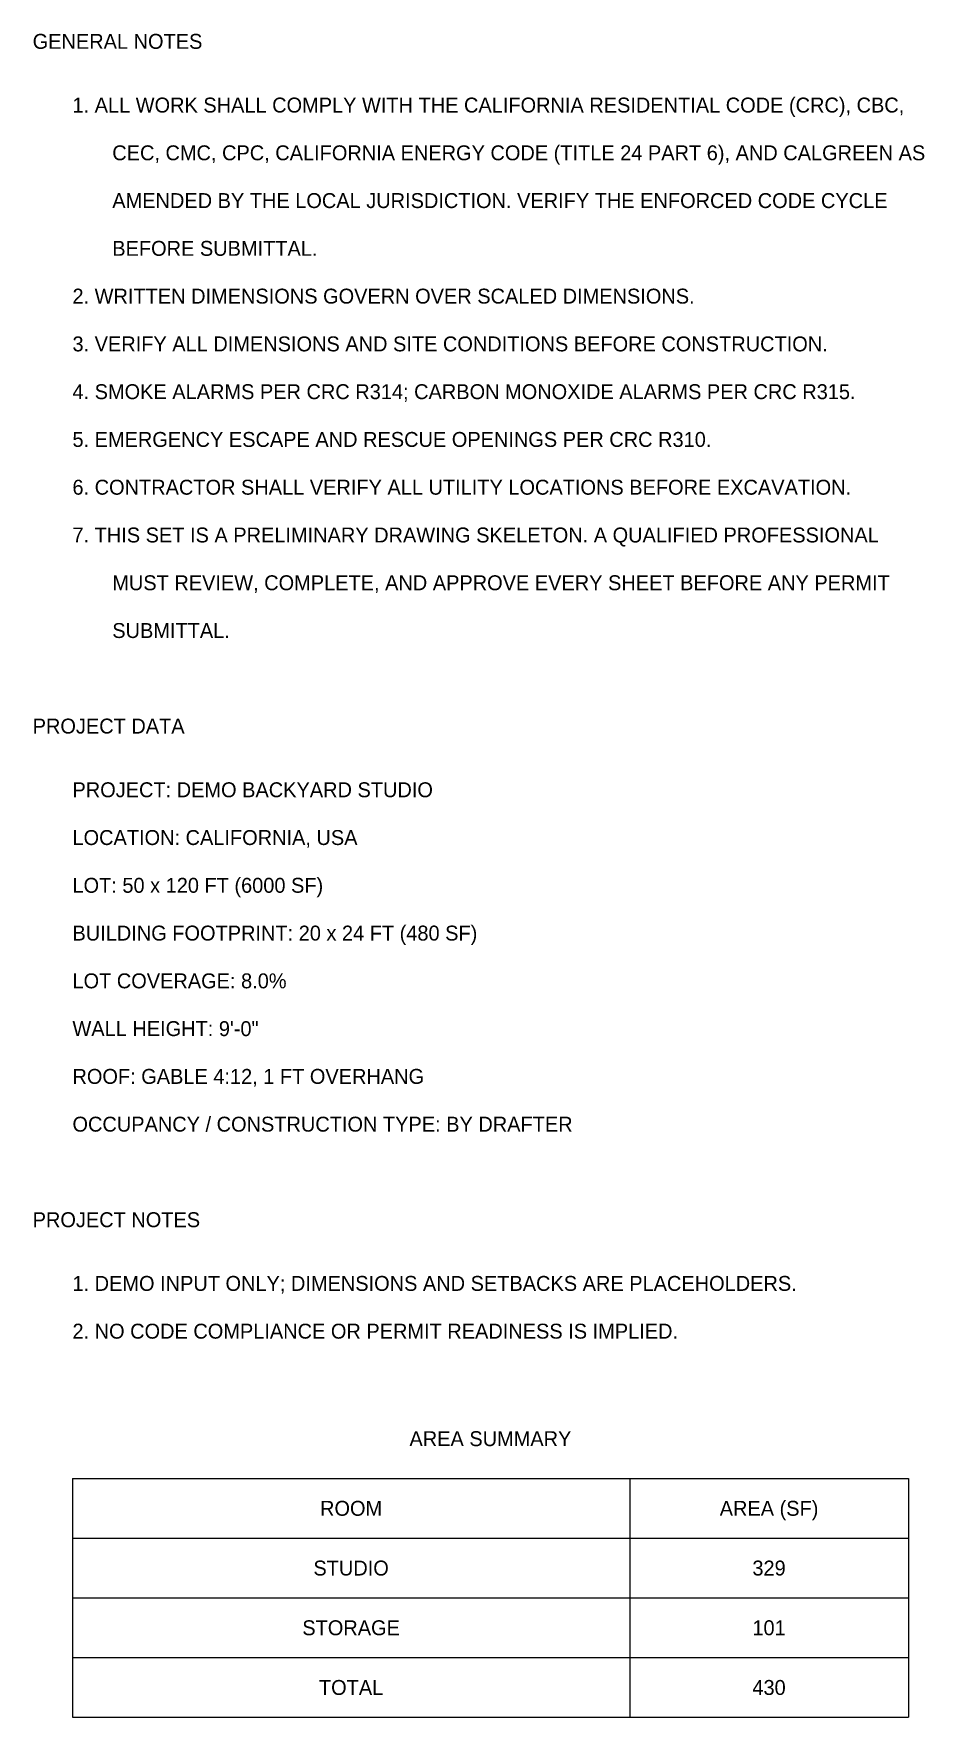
# Model space of a CAD drawing. Header units: metres. Extents: x 0 to 22.4, y -42.1 to 0.2.
import ezdxf
from ezdxf.enums import TextEntityAlignment as Align

# ---------------------------------------------------------------- set-up
doc = ezdxf.new("R2010")
doc.units = ezdxf.units.M
doc.layers.add('A-ANNO-TABL', color=7, linetype='Continuous', lineweight=25)
doc.layers.add('A-ANNO-TEXT', color=7, linetype='Continuous', lineweight=18)

msp = doc.modelspace()

# ---------------------------------------------------------------- linework, layer by layer
at = {"layer": 'A-ANNO-TABL'}
for p, q in [((1, -36.1), (22, -36.1)), ((1, -36.1), (1, -42.1)), ((15, -36.1), (15, -42.1)), ((22, -36.1), (22, -42.1)), ((1, -37.6), (22, -37.6)), ((1, -39.1), (22, -39.1)), ((1, -40.6), (22, -40.6)), ((1, -42.1), (22, -42.1))]:
    msp.add_line(p, q, dxfattribs=at)

# ---------------------------------------------------------------- texts
at = {"layer": 'A-ANNO-TEXT'}
for s, p in [('GENERAL NOTES', (0, 0)), ('1. ALL WORK SHALL COMPLY WITH THE CALIFORNIA RESIDENTIAL CODE (CRC), CBC,', (1, -1.6)), ('CEC, CMC, CPC, CALIFORNIA ENERGY CODE (TITLE 24 PART 6), AND CALGREEN AS', (2, -2.8)), ('AMENDED BY THE LOCAL JURISDICTION. VERIFY THE ENFORCED CODE CYCLE', (2, -4)), ('BEFORE SUBMITTAL.', (2, -5.2)), ('2. WRITTEN DIMENSIONS GOVERN OVER SCALED DIMENSIONS.', (1, -6.4)), ('3. VERIFY ALL DIMENSIONS AND SITE CONDITIONS BEFORE CONSTRUCTION.', (1, -7.6)), ('4. SMOKE ALARMS PER CRC R314; CARBON MONOXIDE ALARMS PER CRC R315.', (1, -8.8)), ('5. EMERGENCY ESCAPE AND RESCUE OPENINGS PER CRC R310.', (1, -10)), ('6. CONTRACTOR SHALL VERIFY ALL UTILITY LOCATIONS BEFORE EXCAVATION.', (1, -11.2)), ('7. THIS SET IS A PRELIMINARY DRAWING SKELETON. A QUALIFIED PROFESSIONAL', (1, -12.4)), ('MUST REVIEW, COMPLETE, AND APPROVE EVERY SHEET BEFORE ANY PERMIT', (2, -13.6)), ('SUBMITTAL.', (2, -14.8)), ('PROJECT DATA', (0, -17.2)), ('PROJECT: DEMO BACKYARD STUDIO', (1, -18.8)), ('LOCATION: CALIFORNIA, USA', (1, -20)), ('LOT: 50 x 120 FT (6000 SF)', (1, -21.2)), ('BUILDING FOOTPRINT: 20 x 24 FT (480 SF)', (1, -22.4)), ('LOT COVERAGE: 8.0%', (1, -23.6)), ('WALL HEIGHT: 9\'-0"', (1, -24.8)), ('ROOF: GABLE 4:12, 1 FT OVERHANG', (1, -26)), ('OCCUPANCY / CONSTRUCTION TYPE: BY DRAFTER', (1, -27.2)), ('PROJECT NOTES', (0, -29.6)), ('1. DEMO INPUT ONLY; DIMENSIONS AND SETBACKS ARE PLACEHOLDERS.', (1, -31.2)), ('2. NO CODE COMPLIANCE OR PERMIT READINESS IS IMPLIED.', (1, -32.4))]:
    msp.add_text(s, height=0.375, dxfattribs=at).set_placement(p, align=Align.MIDDLE_LEFT)
for s, p in [('AREA SUMMARY', (11.5, -35.1)), ('ROOM', (8, -36.85)), ('AREA (SF)', (18.5, -36.85)), ('STUDIO', (8, -38.35)), ('329', (18.5, -38.35)), ('STORAGE', (8, -39.85)), ('101', (18.5, -39.85)), ('TOTAL', (8, -41.35)), ('430', (18.5, -41.35))]:
    msp.add_text(s, height=0.375, dxfattribs=at).set_placement(p, align=Align.MIDDLE_CENTER)

doc.saveas('drawing.dxf')
